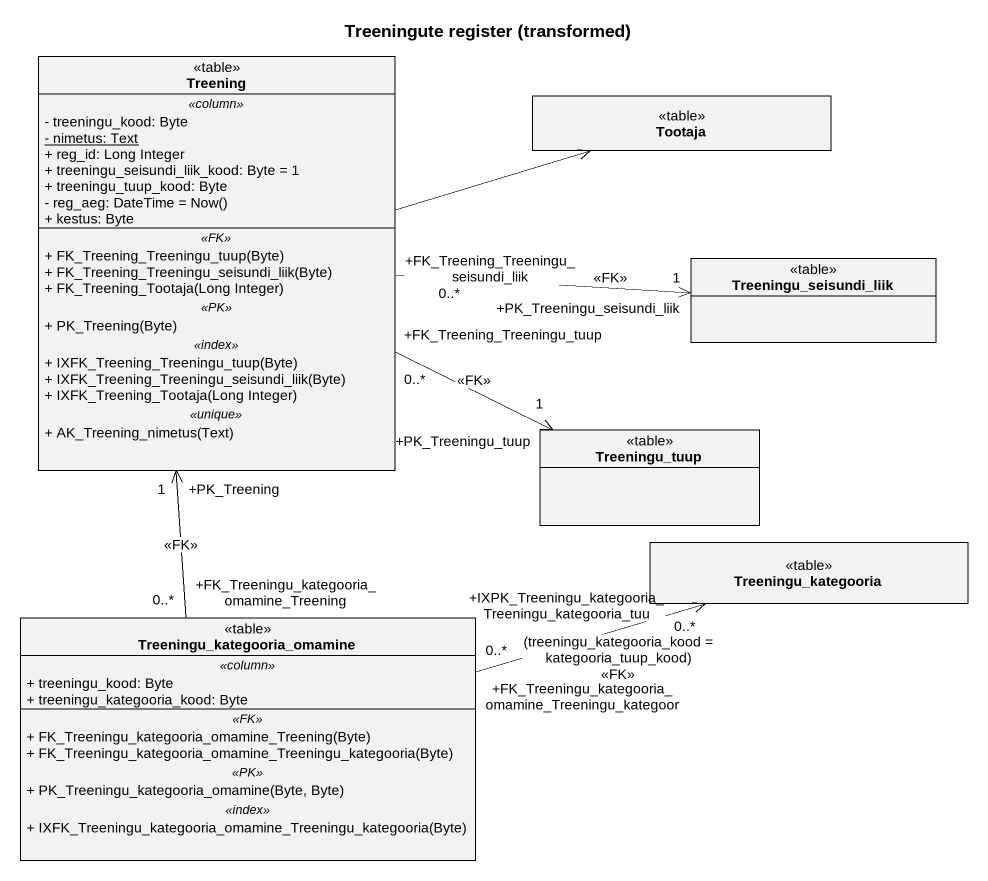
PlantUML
@startuml
title Treeningute register (transformed)
hide circle
hide empty members
skinparam classAttributeIconSize 0
class Treening <<table>> {
  .. <<column>> ..
  - treeningu_kood: Byte
  {static} - nimetus: Text
  + reg_id: Long Integer
  + treeningu_seisundi_liik_kood: Byte = 1
  + treeningu_tuup_kood: Byte
  {field} - reg_aeg: DateTime = Now()
  + kestus: Byte
  .. <<FK>> ..
  + FK_Treening_Treeningu_tuup(Byte)
  + FK_Treening_Treeningu_seisundi_liik(Byte)
  + FK_Treening_Tootaja(Long Integer)
  .. <<PK>> ..
  + PK_Treening(Byte)
  .. <<index>> ..
  + IXFK_Treening_Treeningu_tuup(Byte)
  + IXFK_Treening_Treeningu_seisundi_liik(Byte)
  + IXFK_Treening_Tootaja(Long Integer)
  .. <<unique>> ..
  + AK_Treening_nimetus(Text)
}
class Tootaja <<table>>
class Treeningu_seisundi_liik <<table>>
class Treeningu_tuup <<table>>
class Treeningu_kategooria <<table>>
class Treeningu_kategooria_omamine <<table>> {
  .. <<column>> ..
  + treeningu_kood: Byte
  + treeningu_kategooria_kood: Byte
  .. <<FK>> ..
  + FK_Treeningu_kategooria_omamine_Treening(Byte)
  + FK_Treeningu_kategooria_omamine_Treeningu_kategooria(Byte)
  .. <<PK>> ..
  + PK_Treeningu_kategooria_omamine(Byte, Byte)
  .. <<index>> ..
  + IXFK_Treeningu_kategooria_omamine_Treeningu_kategooria(Byte)
}
Treening -right-> Tootaja
Treening "+FK_Treening_Treeningu_seisundi_liik\n0..*" -right-> "+PK_Treeningu_seisundi_liik\n1" Treeningu_seisundi_liik : <<FK>>
Treening "+FK_Treening_Treeningu_tuup\n0..*" -right-> "+PK_Treeningu_tuup\n1" Treeningu_tuup : <<FK>>
Treeningu_kategooria_omamine "+FK_Treeningu_kategooria_omamine_Treening\n0..*" -up-> "+PK_Treening\n1" Treening : <<FK>>
Treeningu_kategooria_omamine "+FK_Treeningu_kategooria_omamine_Treeningu_kategoor\n0..*" -right-> "+IXPK_Treeningu_kategooria_Treeningu_kategooria_tuu\n0..*" Treeningu_kategooria : (treeningu_kategooria_kood = kategooria_tuup_kood)\n<<FK>>
@enduml
